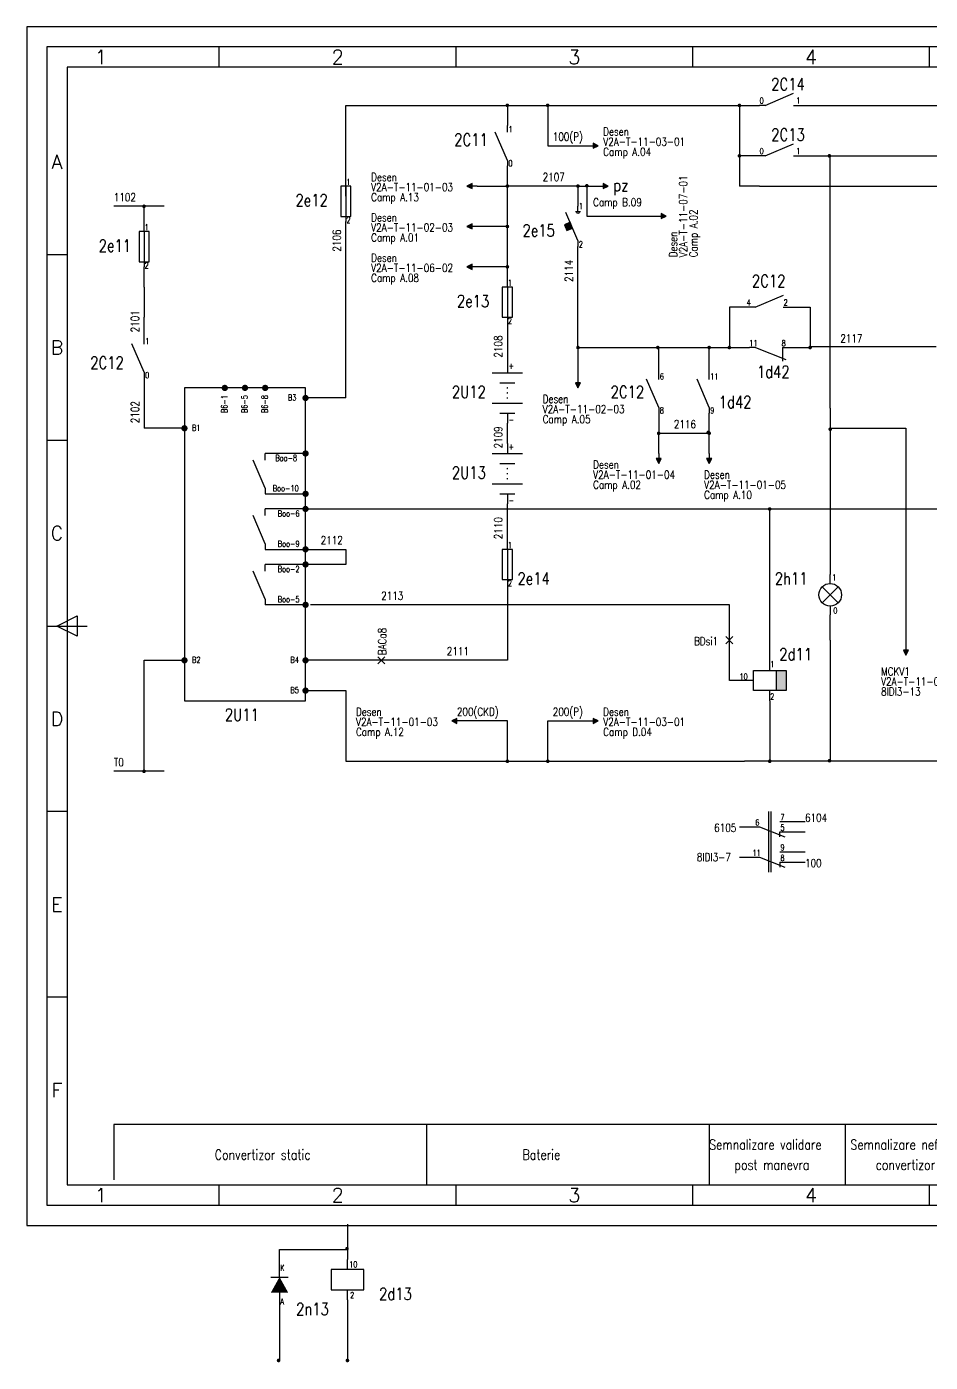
# Model space of a CAD drawing. Extents: x 23 to 1306, y -395 to 239.
# Drawn here: x 234.2 to 458.1, y -91.8 to 239.1 of the extents above; entities that cross this region are included whole.
import ezdxf
from ezdxf.enums import TextEntityAlignment as Align

# ---------------------------------------------------------------- set-up
doc = ezdxf.new("R2010")
doc.units = 0
doc.header["$LTSCALE"] = 7
doc.header["$MEASUREMENT"] = 0
doc.layers.get('0').update_dxf_attribs({"linetype": 'CONTINUOUS'})
for name, color, linetype in [('EXTERIOR', 4, 'CONTINUOUS'), ('MODIF', 2, 'CONTINUOUS'), ('TAG', 2, 'CONTINUOUS')]:
    doc.layers.add(name, color=color, linetype=linetype)
doc.styles.add('ISO', font='SIMPLEX.SHX')
doc.styles.add('ROMANS', font='romans', dxfattribs={"width": 0.8})

# ---------------------------------------------------------------- blocks, each defined once
blk = doc.blocks.new('2SIG-FZ')
at = {"linetype": 'Continuous'}
for p, q in [((0, -1.25), (0, 0)), ((0, -1.25), (0, -8.75)), ((0, -8.75), (0, -10))]:
    blk.add_line(p, q, dxfattribs=at)
at = {"linetype": 'Continuous', "flags": 128}
blk.add_lwpolyline([(1.25, -8.75), (1.25, -1.25), (-1.25, -1.25), (-1.25, -8.75)], close=True, dxfattribs=at)
at = {"layer": 'TAG', "linetype": 'Continuous', "style": 'ROMANS', "width": 0.8}
for tag, p, height in [('1', (0.11, -0.95), 1.5), ('F', (-4.64, -7.12), 3), ('100', (1.65, -5.97), 2), ('A', (6.88, -5.97), 2), ('2', (0.11, -10.4), 1.5)]:
    blk.add_attdef(tag, p, '', height=height, dxfattribs=at)
blk = doc.blocks.new('2CND')
at = {"linetype": 'Continuous'}
for p, q in [((0, -1.64), (0, 0)), ((0, -8.62), (-3, -1.62)), ((0, -8.62), (0, -10))]:
    blk.add_line(p, q, dxfattribs=at)
at = {"layer": 'TAG', "linetype": 'Continuous', "style": 'ROMANS', "width": 0.8}
blk.add_attdef('K1', text='', height=3, dxfattribs=at).set_placement((-5.58, -4.47), align=Align.MIDDLE_RIGHT)
for tag, p in [('1', (0.26, -1.67)), ('2', (0.26, -10.09))]:
    blk.add_attdef(tag, p, '', height=1.5, dxfattribs=at)
blk = doc.blocks.new('2RT-R2')
at = {"linetype": 'Continuous'}
for p, q in [((0, -2.5), (0, 0)), ((1.58, -2.5), (1.58, -7.5)), ((-4.05, -5), (-7.5, -5)), ((0, -10), (0, -7.5))]:
    blk.add_line(p, q, dxfattribs=at)
at = {"linetype": 'Continuous', "flags": 128}
blk.add_lwpolyline([(4.05, -2.5), (4.05, -7.5), (-4.05, -7.5), (-4.05, -2.5)], close=True, dxfattribs=at)
at = {"linetype": 'Continuous'}
blk.add_lwpolyline([(-1.58, -2.5), (-1.58, -2.5), (-1.58, -2.5)], dxfattribs=at)
blk.add_solid([(4.05, -2.5), (1.58, -2.5), (4.05, -7.5), (1.58, -7.5)], dxfattribs=at)
at = {"layer": 'TAG', "linetype": 'Continuous', "style": 'ROMANS', "width": 0.8}
for tag, p in [('10', (-7.52, -4.76)), ('1', (0.1, -1.7)), ('2', (0.1, -9.73))]:
    blk.add_attdef(tag, p, '', height=1.5, dxfattribs=at)
blk.add_attdef('KT', text='', height=3, dxfattribs=at).set_placement((9.5, -8.43), align=Align.MIDDLE_RIGHT)
blk = doc.blocks.new('2BEC')
at = {"linetype": 'Continuous'}
for p, q in [((0, -2.2), (0, 0)), ((1.98, -6.98), (-1.98, -3.02)), ((1.98, -3.02), (-1.98, -6.98)), ((0, -7.8), (0, -10))]:
    blk.add_line(p, q, dxfattribs=at)
blk.add_circle((0, -5), 2.8, dxfattribs=at)
at = {"layer": 'TAG', "linetype": 'Continuous', "style": 'ROMANS', "width": 0.8}
for tag, p, height in [('1', (0.46, -1.45), 1.5), ('H1', (-8.62, -6.71), 3), ('2', (0.51, -10.25), 1.5)]:
    blk.add_attdef(tag, p, '', height=height, dxfattribs=at)
blk = doc.blocks.new('2BATERIE')
at = {"linetype": 'Continuous'}
for p, q in [((0, 0), (0, -2.5)), ((-3.75, -2.5), (3.75, -2.5)), ((-1.88, -5), (1.88, -5)), ((-3.75, -10), (3.75, -10)), ((-1.88, -12.5), (1.88, -12.5)), ((0, -12.5), (0, -15))]:
    blk.add_line(p, q, dxfattribs=at)
at = {"linetype": 'Continuous', "const_width": 0.2, "flags": 128}
for points in [[(-0.1, -6.25, 1), (0.1, -6.25, 1)], [(-0.1, -7.5, 1), (0.1, -7.5, 1)], [(-0.1, -8.75, 1), (0.1, -8.75, 1)]]:
    blk.add_lwpolyline(points, format="xyb", close=True, dxfattribs=at)
at = {"layer": 'TAG', "linetype": 'Continuous', "style": 'ROMANS', "width": 0.8}
for tag, p, height in [('+', (0.3, -1.54), 1.5), ('U', (6.25, -8.75), 3), ('-', (0.3, -14.88), 1.5)]:
    blk.add_attdef(tag, p, '', height=height, dxfattribs=at)
blk = doc.blocks.new('2MONO1')
at = {"linetype": 'Continuous'}
for p, q in [((0, -1.25), (0, 0)), ((0, -8.5), (-3, -1.5)), ((-0.63, -1.25), (0.63, -1.25)), ((0, -8.5), (0, -10))]:
    blk.add_line(p, q, dxfattribs=at)
at = {"linetype": 'Continuous', "flags": 128}
blk.add_lwpolyline([(-1.32, -5.39), (-1.95, -3.97), (-3.37, -4.6), (-2.73, -6.02)], close=True, dxfattribs=at)
at = {"linetype": 'Continuous'}
blk.add_circle((0, -1.52), 0.273, dxfattribs=at)
blk.add_solid([(-2.73, -6.02), (-3.37, -4.6), (-1.32, -5.39), (-1.95, -3.97)], dxfattribs=at)
at = {"layer": 'TAG', "linetype": 'Continuous', "style": 'ROMANS', "width": 0.8}
for tag, p, height in [('1', (0.2, -0.7), 1.5), ('Q1', (-9.59, -6.79), 3), ('2', (0.2, -10.18), 1.5)]:
    blk.add_attdef(tag, p, '', height=height, dxfattribs=at)
blk = doc.blocks.new('SAGEATA')
at = {"flags": 128}
for points in [[(0, 2.5), (-0.625, 1.25), (0.625, 1.25), (0, 2.5)], [(0, 0), (0, 2.5)]]:
    blk.add_lwpolyline(points, dxfattribs=at)
blk.add_solid([(-0.625, 1.25), (0, 2.5), (0.625, 1.25)])
at = {"layer": 'TAG', "style": 'ROMANS', "width": 0.8}
for tag, p, rotation in [('1S', (0, 10), 180), ('1V', (0, 11.25), 270), ('1E', (2.5, 2.5), 90)]:
    blk.add_attdef(tag, p, '', height=3, rotation=rotation, dxfattribs=at)
blk.add_attdef('1N', (-5, 3.75), '', height=3, dxfattribs=at)
blk = doc.blocks.new('2CNDH')
at = {"linetype": 'Continuous'}
for p, q in [((1.38, 0), (0, 0)), ((1.38, 0), (8.38, 3)), ((8.36, 0), (10, 0))]:
    blk.add_line(p, q, dxfattribs=at)
at = {"layer": 'TAG', "linetype": 'Continuous', "style": 'ROMANS', "width": 0.8}
blk.add_attdef('K1', text='', height=3, dxfattribs=at).set_placement((5.25, 5.01), align=Align.MIDDLE_RIGHT)
for tag, p in [('1', (0.01, 0.43)), ('2', (9.07, 0.43))]:
    blk.add_attdef(tag, p, '', height=1.5, dxfattribs=at)
blk = doc.blocks.new('2MET13-3')
for p, q in [((-0.3, -2.5), (-0.3, -17.5)), ((0.3, -2.5), (0.3, -17.5)), ((-7.5, -6.25), (-2.5, -6.25)), ((-2.5, -6.25), (3.75, -8.75)), ((8.75, -5), (2.5, -5)), ((2.5, -7.5), (8.75, -7.5)), ((2.5, -8.75), (2.5, -7.5)), ((8.75, -12.5), (2.5, -12.5)), ((-7.5, -13.75), (-2.5, -13.75)), ((-2.5, -13.75), (3.75, -16.25)), ((2.5, -15), (8.75, -15)), ((2.5, -15), (2.5, -16.25))]:
    blk.add_line(p, q)
at = {"style": 'ROMANS', "width": 0.8}
for s, p in [('7', (2.65, -4.63)), ('6', (-3.58, -5.92)), ('5', (2.65, -7.21)), ('11', (-4.29, -13.47)), ('9', (2.65, -12.11)), ('8', (2.65, -14.69))]:
    blk.add_text(s, height=1.5, dxfattribs=at).set_placement(p)
blk = doc.blocks.new('BILUTA')
at = {"linetype": 'Continuous', "flags": 128}
blk.add_lwpolyline([(-0.225, 0, 0.45, 0.45, 1), (0.225, 0, 0.45, 0.45, 1)], format="xyseb", close=True, dxfattribs=at)
blk = doc.blocks.new('CNI')
at = {"linetype": 'Continuous'}
for p, q in [((0, -1.84), (0, 0)), ((0, -8.5), (3, -1)), ((0, -8.5), (0, -10))]:
    blk.add_line(p, q, dxfattribs=at)
at = {"linetype": 'Continuous', "flags": 128}
blk.add_lwpolyline([(0, -1.84), (3.41, -1.84)], dxfattribs=at)
at = {"layer": 'TAG', "linetype": 'Continuous', "style": 'ROMANS', "width": 0.8}
for tag, p in [('1N', (0.14, -1.41)), ('2N', (0.14, -9.9))]:
    blk.add_attdef(tag, p, '', height=1.5, dxfattribs=at)
blk.add_attdef('KN', text='', height=3, dxfattribs=at).set_placement((-2.33, -1.73), align=Align.MIDDLE_RIGHT)
for tag, p in [('1E', (-0.35, -2.05)), ('2E', (-0.35, -10.07))]:
    blk.add_attdef(tag, p, '', height=1.5, rotation=90, dxfattribs=at)
blk.add_attdef('KE', text='', height=3, rotation=90, dxfattribs=at).set_placement((-3.98, -4.61), align=Align.MIDDLE_RIGHT)
blk = doc.blocks.new('CND')
at = {"linetype": 'Continuous'}
for p, q in [((0, -1.64), (0, 0)), ((0, -8.62), (-3, -1.62)), ((0, -8.62), (0, -10))]:
    blk.add_line(p, q, dxfattribs=at)
at = {"layer": 'TAG', "linetype": 'Continuous', "style": 'ROMANS', "width": 0.8}
for tag, p in [('1E', (-0.41, -1.57)), ('2E', (-0.41, -10.73))]:
    blk.add_attdef(tag, p, '', height=1.5, rotation=90, dxfattribs=at)
blk.add_attdef('K1E', text='', height=3, rotation=90, dxfattribs=at).set_placement((-11.31, -1.64), align=Align.MIDDLE_RIGHT)
blk.add_attdef('K1N', text='', height=3, dxfattribs=at).set_placement((-3.18, -4.55), align=Align.MIDDLE_RIGHT)
for tag, p in [('1N', (0.26, -1.67)), ('2N', (0.26, -10.09))]:
    blk.add_attdef(tag, p, '', height=1.5, dxfattribs=at)
blk = doc.blocks.new('BORNA')
at = {"const_width": 0.775, "flags": 128}
blk.add_lwpolyline([(0.39, 0, -1), (-0.39, 0, -1)], format="xyb", close=True, dxfattribs=at)
at = {"layer": 'TAG', "style": 'ROMANS', "width": 0.8}
blk.add_attdef('BV', (-1.47, -1), '', height=1.5, rotation=90, dxfattribs=at)
blk.add_attdef('BH', (-1.25, 1.25), '', height=1.5, dxfattribs=at)
blk = doc.blocks.new('SURSA')
for p, q in [((30, 51.25), (20, 51.25)), ((20, 51.25), (20, 51.25)), ((20, 41.25), (30, 41.25)), ((30, 37.5), (20, 37.5)), ((20, 37.5), (20, 37.5)), ((20, 27.5), (30, 27.5)), ((30, 23.75), (20, 23.75)), ((30, 13.75), (20, 13.75)), ((20, 13.75), (20, 13.75))]:
    blk.add_line(p, q)
at = {"flags": 128}
blk.add_lwpolyline([(0, 67.5), (0, -10), (30, -10), (30, 67.5)], close=True, dxfattribs=at)
ref = blk.add_blockref('BORNA', (10, 67.5))
ref.add_attrib('BV', 'B6-1', (10.625, 61.25), dxfattribs={"layer": 'TAG', "height": 1.5, "rotation": 90, "style": 'ROMANS', "width": 0.8})
ref = blk.add_blockref('BORNA', (15, 67.5))
ref.add_attrib('BV', 'B6-5', (15.625, 61.25), dxfattribs={"layer": 'TAG', "height": 1.5, "rotation": 90, "style": 'ROMANS', "width": 0.8})
ref = blk.add_blockref('BORNA', (20, 67.5))
ref.add_attrib('BV', 'B6-8', (20.625, 61.25), dxfattribs={"layer": 'TAG', "height": 1.5, "rotation": 90, "style": 'ROMANS', "width": 0.8})
ref = blk.add_blockref('BORNA', (30, 65))
ref.add_attrib('BH', 'B3', (25.625, 64.375), dxfattribs={"layer": 'TAG', "height": 1.5, "style": 'ROMANS', "width": 0.8})
ref = blk.add_blockref('BORNA', (0, 57.5))
ref.add_attrib('BH', 'B1', (1.875, 56.875), dxfattribs={"layer": 'TAG', "height": 1.5, "style": 'ROMANS', "width": 0.8})
for p in [(20, 51.25), (20, 37.5), (20, 23.75)]:
    blk.add_blockref('CND', p)
ref = blk.add_blockref('BORNA', (30, 51.25))
ref.add_attrib('BH', 'Boo-8', (22.5, 49.375), dxfattribs={"layer": 'TAG', "height": 1.5, "style": 'ROMANS', "width": 0.8})
ref = blk.add_blockref('BORNA', (30, 41.25))
ref.add_attrib('BH', 'Boo-10', (21.875, 41.875), dxfattribs={"layer": 'TAG', "height": 1.5, "style": 'ROMANS', "width": 0.8})
ref = blk.add_blockref('BORNA', (30, 37.5))
ref.add_attrib('BH', 'Boo-6', (23.125, 35.625), dxfattribs={"layer": 'TAG', "height": 1.5, "style": 'ROMANS', "width": 0.8})
ref = blk.add_blockref('BORNA', (30, 27.5))
ref.add_attrib('BH', 'Boo-9', (23.125, 28.125), dxfattribs={"layer": 'TAG', "height": 1.5, "style": 'ROMANS', "width": 0.8})
ref = blk.add_blockref('BORNA', (30, 23.75))
ref.add_attrib('BH', 'Boo-2', (23.125, 21.875), dxfattribs={"layer": 'TAG', "height": 1.5, "style": 'ROMANS', "width": 0.8})
ref = blk.add_blockref('BORNA', (30, 13.75))
ref.add_attrib('BH', 'Boo-5', (23.125, 14.375), dxfattribs={"layer": 'TAG', "height": 1.5, "style": 'ROMANS', "width": 0.8})
ref = blk.add_blockref('BORNA', (0, 0))
ref.add_attrib('BH', 'B2', (1.875, -0.625), dxfattribs={"layer": 'TAG', "height": 1.5, "style": 'ROMANS', "width": 0.8})
ref = blk.add_blockref('BORNA', (30, 0))
ref.add_attrib('BH', 'B4', (26.25, -0.625), dxfattribs={"layer": 'TAG', "height": 1.5, "style": 'ROMANS', "width": 0.8})
ref = blk.add_blockref('BORNA', (30, -7.5))
ref.add_attrib('BH', 'B5', (26.25, -8.125), dxfattribs={"layer": 'TAG', "height": 1.5, "style": 'ROMANS', "width": 0.8})
at = {"layer": 'TAG', "style": 'ROMANS', "width": 0.8}
blk.add_attdef('U', (10, -15), '', height=3, dxfattribs=at)
blk = doc.blocks.new('X')
for p, q in [((-0.88, -0.88), (0.88, 0.88)), ((-0.88, 0.88), (0.88, -0.88))]:
    blk.add_line(p, q)
at = {"layer": 'TAG', "style": 'ROMANS', "width": 0.8}
blk.add_attdef('X', (-2.5, 2.5), '', height=2, dxfattribs=at)
blk = doc.blocks.new('DIODA')
at = {"linetype": 'Continuous'}
for p, q in [((0, -3.22), (0, 0)), ((0, -6.9), (0, -10))]:
    blk.add_line(p, q, dxfattribs=at)
at = {"linetype": 'Continuous', "const_width": 0.24, "flags": 128}
blk.add_lwpolyline([(0, -3.32), (-1.96, -6.85), (1.96, -6.85)], close=True, dxfattribs=at)
at = {"linetype": 'Continuous', "flags": 128}
blk.add_lwpolyline([(-2.16, -3.1), (2.17, -3.1)], dxfattribs=at)
at = {"linetype": 'Continuous'}
blk.add_solid([(-0.01, -3.32), (1.92, -6.84), (-1.91, -6.86)], dxfattribs=at)
at = {"layer": 'TAG', "linetype": 'Continuous', "style": 'ROMANS', "width": 0.8}
for tag, rotation, p in [('DE', 90, (-12.18, -1.74)), ('DV', 270, (-4.34, -6.03)), ('TE', 90, (6.57, -2.99)), ('DS', 180, (-10.42, -5.99)), ('TS', 180, (8.33, -7.24)), ('TV', 270, (14.41, -7.28))]:
    blk.add_attdef(tag, text='', height=3, rotation=rotation, dxfattribs=at).set_placement(p, align=Align.MIDDLE_RIGHT)
for tag, p in [('DN', (-6.08, -2.02)), ('TN', (12.67, -3.27))]:
    blk.add_attdef(tag, text='', height=3, dxfattribs=at).set_placement(p, align=Align.MIDDLE_RIGHT)
for tag, p, rotation in [('1E', (-2.65, -2.22), 90), ('1S', (-0.23, -0.04), 180), ('1V', (2.72, 0.3), 270), ('2E', (-2.65, -10.15), 90), ('2S', (-0.37, -8.45), 180), ('2V', (2.63, -8.07), 270)]:
    blk.add_attdef(tag, p, '', height=1.5, rotation=rotation, dxfattribs=at)
for tag, p in [('1N', (0.16, -1.54)), ('2N', (0.15, -9.9))]:
    blk.add_attdef(tag, p, '', height=1.5, dxfattribs=at)
blk = doc.blocks.new('BOB-REL')
at = {"linetype": 'Continuous'}
for p, q in [((0, -2.5), (0, 0)), ((0, -10), (0, -7.5))]:
    blk.add_line(p, q, dxfattribs=at)
at = {"linetype": 'Continuous', "flags": 128}
blk.add_lwpolyline([(4.05, -7.5), (4.05, -2.5), (-4.05, -2.5), (-4.05, -7.5)], close=True, dxfattribs=at)
at = {"layer": 'TAG', "linetype": 'Continuous', "style": 'ROMANS', "width": 0.8}
blk.add_attdef('K', text='', height=3, dxfattribs=at).set_placement((-4.37, 1.57), align=Align.MIDDLE_RIGHT)
for tag, p in [('1', (0.18, -1.15)), ('2', (0.21, -10.33))]:
    blk.add_attdef(tag, p, '', height=1.5, dxfattribs=at)

msp = doc.modelspace()

# ---------------------------------------------------------------- linework, layer by layer
at = {"color": 240}
for p, q in [((1054.29, 239.15), (234.21, 239.15)), ((234.21, 239.15), (234.21, -57.85)), ((1049.29, 234.15), (239.21, 234.15)), ((239.21, 234.15), (239.21, -52.85)), ((239.21, -52.85), (1049.29, -52.85)), ((234.21, -57.85), (1054.29, -57.85))]:
    msp.add_line(p, q, dxfattribs=at)
at = {"color": 70}
for p, q in [((281.93, 229.15), (281.93, 234.15)), ((340.57, 229.15), (340.57, 234.15)), ((399.21, 229.15), (399.21, 234.15)), ((457.85, 229.15), (457.85, 234.15)), ((244.21, 229.15), (244.21, -47.85)), ((1044.29, 229.15), (244.21, 229.15)), ((244.21, 182.65), (239.21, 182.65)), ((244.21, 136.65), (239.21, 136.65)), ((241.71, 90.65), (246.71, 93.15)), ((246.71, 93.15), (246.71, 88.15)), ((239.21, 90.65), (249.21, 90.65)), ((246.71, 88.15), (241.71, 90.65)), ((244.21, 44.65), (239.21, 44.65)), ((244.21, -1.35), (239.21, -1.35)), ((244.21, -47.85), (1044.29, -47.85)), ((281.93, -52.85), (281.93, -47.85)), ((340.57, -52.85), (340.57, -47.85)), ((399.21, -52.85), (399.21, -47.85)), ((457.85, -52.85), (457.85, -47.85))]:
    msp.add_line(p, q, dxfattribs=at)
for q in [(353.29, 214.65), (364.54, 219.65)]:
    msp.add_line((353.29, 219.65), q)
at = {"layer": 'MODIF'}
for p, q in [((313.29, 197.15), (313.29, 219.65)), ((313.29, 219.65), (353.29, 219.65)), ((363.29, 219.65), (363.29, 209.65)), ((364.54, 219.65), (415.79, 219.65)), ((410.79, 219.65), (410.79, 207.15)), ((425.79, 219.65), (533.29, 219.65)), ((363.29, 209.65), (373.29, 209.65)), ((416.05, 207.15), (410.79, 207.15)), ((410.79, 207.15), (410.79, 199.65)), ((425.79, 207.15), (545.79, 207.15)), ((433.29, 199.65), (433.29, 207.15)), ((353.29, 199.65), (353.29, 204.65)), ((345.79, 199.65), (353.29, 199.65)), ((353.29, 175.9), (353.29, 199.65)), ((370.79, 199.65), (353.29, 199.65)), ((370.79, 199.65), (370.79, 194.65)), ((370.79, 199.65), (375.79, 199.65)), ((372.99, 199.51), (372.99, 192.22)), ((415.79, 199.65), (410.79, 199.65)), ((415.79, 199.65), (425.79, 199.65)), ((425.79, 199.65), (545.79, 199.65)), ((433.29, 144.65), (433.29, 199.65)), ((268.29, 194.65), (255.79, 194.65)), ((263.29, 189.65), (263.29, 194.65)), ((372.99, 192.22), (379.34, 192.22)), ((377.66, 192.22), (381.41, 192.22)), ((381.41, 192.22), (388.91, 192.22)), ((388.91, 192.22), (390.16, 192.22)), ((313.29, 147.15), (313.29, 190.9)), ((353.29, 189.65), (345.79, 189.65)), ((370.79, 164.65), (370.79, 184.65)), ((263.29, 174.65), (263.29, 179.65)), ((353.29, 179.65), (345.79, 179.65)), ((263.29, 174.65), (263.29, 167.15)), ((413.29, 169.65), (408.29, 169.65)), ((408.29, 169.65), (408.29, 159.65)), ((423.29, 169.65), (428.29, 169.65)), ((428.29, 169.65), (428.29, 159.65)), ((263.29, 162.15), (263.29, 167.15)), ((353.29, 165.9), (353.29, 155.9)), ((370.79, 159.65), (370.79, 164.65)), ((370.79, 159.65), (373.29, 159.65)), ((370.79, 159.65), (370.79, 152.15)), ((373.29, 159.65), (383.29, 159.65)), ((383.29, 159.65), (413.29, 159.65)), ((390.79, 153.4), (390.79, 159.65)), ((403.29, 153.4), (403.29, 159.65)), ((423.29, 159.65), (428.29, 159.65)), ((428.29, 159.87), (447.04, 159.87)), ((447.04, 159.87), (459.54, 159.87)), ((263.29, 152.15), (263.29, 139.65)), ((313.29, 147.15), (303.29, 147.15)), ((390.79, 143.4), (390.79, 138.4)), ((403.29, 138.4), (403.29, 143.4)), ((433.29, 144.65), (433.29, 139.65)), ((433.29, 144.65), (433.29, 144.65)), ((273.29, 139.65), (263.29, 139.65)), ((353.29, 135.9), (353.29, 140.9)), ((433.29, 139.65), (433.29, 129.65)), ((433.29, 139.65), (452.04, 139.65)), ((452.04, 139.65), (452.04, 85.9)), ((390.79, 138.4), (403.29, 138.4)), ((390.79, 133.4), (390.79, 138.4)), ((403.29, 133.4), (403.29, 138.4)), ((433.29, 129.65), (433.29, 117.15)), ((303.68, 119.65), (555.79, 119.65)), ((353.29, 110.9), (353.29, 120.9)), ((418.29, 82.15), (418.29, 119.65)), ((433.29, 117.15), (433.29, 109.65)), ((303.29, 109.65), (313.29, 109.65)), ((313.29, 109.65), (313.29, 105.9)), ((433.29, 109.65), (433.29, 103.4)), ((313.29, 105.9), (303.29, 105.9)), ((353.29, 100.9), (353.29, 94.65)), ((408.29, 95.9), (304.54, 95.9)), ((353.29, 94.65), (353.29, 82.15)), ((408.29, 77.15), (408.29, 95.9)), ((433.29, 87.15), (433.29, 93.4)), ((433.29, 87.15), (433.29, 57.15)), ((263.29, 82.15), (273.29, 82.15)), ((263.29, 72.15), (263.29, 82.15)), ((353.29, 82.15), (303.29, 82.15)), ((410.79, 77.15), (408.29, 77.15)), ((303.29, 74.65), (313.29, 74.65)), ((313.29, 74.65), (313.29, 57.15)), ((263.29, 64.65), (263.29, 72.15)), ((418.29, 72.15), (418.29, 57.15)), ((353.29, 67.15), (342.04, 67.15)), ((353.29, 57.15), (353.29, 67.15)), ((363.29, 57.15), (363.29, 67.15)), ((363.29, 67.15), (373.29, 67.15)), ((263.29, 54.65), (263.29, 64.65)), ((313.29, 57.15), (408.29, 57.15)), ((408.29, 57.15), (412.04, 57.15)), ((823.29, 57.15), (412.04, 57.15)), ((268.29, 54.65), (255.79, 54.65)), ((333.29, -32.85), (333.29, -47.85)), ((403.29, -32.85), (403.29, -47.85)), ((437.04, -47.85), (437.04, -32.85)), ((313.66, -57.58), (313.66, -66.33)), ((296.85, -63.83), (313.66, -63.83)), ((296.85, -69.2), (296.85, -63.83)), ((296.85, -77.59), (296.85, -91.33)), ((313.66, -76.33), (313.66, -91.33))]:
    msp.add_line(p, q, dxfattribs=at)
at = {"layer": 'MODIF', "flags": 128}
for points in [[(255.79, -32.85), (255.79, -46.6)], [(813.29, -47.85), (813.29, -32.85), (255.79, -32.85)]]:
    msp.add_lwpolyline(points, dxfattribs=at)

# ---------------------------------------------------------------- block references
for p in [(353.29, 219.65), (363.29, 219.65), (410.79, 219.65), (296.62, -91.33)]:
    msp.add_blockref('BILUTA', p)
at = {"layer": 'EXTERIOR'}
ref = msp.add_blockref('2CNDH', (415.79, 219.65), dxfattribs=at)
ref.add_attrib('K1', '2C14', dxfattribs={"layer": 'TAG', "linetype": 'Continuous', "height": 3, "style": 'ROMANS', "width": 0.8}).set_placement((426.99, 224.9), align=Align.MIDDLE_RIGHT)
ref.add_attrib('2', '1', (424.86, 220.08), dxfattribs={"layer": 'TAG', "linetype": 'Continuous', "height": 1.5, "style": 'ROMANS', "width": 0.8})
ref.add_attrib('1', '0', (415.8, 220.08), dxfattribs={"layer": 'TAG', "linetype": 'Continuous', "height": 1.5, "style": 'ROMANS', "width": 0.8})
at = {"layer": 'MODIF'}
ref = msp.add_blockref('2CND', (353.29, 214.65), dxfattribs=at)
ref.add_attrib('K1', '2C11', dxfattribs={"layer": 'TAG', "linetype": 'Continuous', "height": 3, "style": 'ROMANS', "width": 0.8}).set_placement((348.46, 211.15), align=Align.MIDDLE_RIGHT)
ref.add_attrib('2', '0', (353.55, 204.56), dxfattribs={"layer": 'TAG', "linetype": 'Continuous', "height": 1.5, "style": 'ROMANS', "width": 0.8})
ref.add_attrib('1', '1', (353.55, 212.98), dxfattribs={"layer": 'TAG', "linetype": 'Continuous', "height": 1.5, "style": 'ROMANS', "width": 0.8})
ref = msp.add_blockref('2CNDH', (415.79, 207.15), dxfattribs=at)
ref.add_attrib('K1', '2C13', dxfattribs={"layer": 'TAG', "linetype": 'Continuous', "height": 3, "style": 'ROMANS', "width": 0.8}).set_placement((426.99, 212.4), align=Align.MIDDLE_RIGHT)
ref.add_attrib('2', '1', (424.86, 207.58), dxfattribs={"layer": 'TAG', "linetype": 'Continuous', "height": 1.5, "style": 'ROMANS', "width": 0.8})
ref.add_attrib('1', '0', (415.8, 207.58), dxfattribs={"layer": 'TAG', "linetype": 'Continuous', "height": 1.5, "style": 'ROMANS', "width": 0.8})
for name, p, rotation in [('SAGEATA', (373.29, 209.65), 270), ('SAGEATA', (345.79, 199.65), 90), ('SAGEATA', (390.16, 192.22), 270), ('SAGEATA', (345.79, 189.65), 90), ('SAGEATA', (345.79, 179.65), 90), ('SAGEATA', (370.79, 152.15), 180), ('BILUTA', (403.07, 138.62), 270), ('SAGEATA', (390.79, 133.4), 180), ('SAGEATA', (403.29, 133.4), 180), ('SAGEATA', (452.04, 85.9), 180), ('SAGEATA', (342.04, 67.15), 90), ('SAGEATA', (373.29, 67.15), 270)]:
    msp.add_blockref(name, p, dxfattribs=dict(at, rotation=rotation))
for name, p in [('BILUTA', (410.79, 207.15)), ('BILUTA', (433.07, 207.15)), ('BILUTA', (353.29, 199.65)), ('BILUTA', (370.79, 199.65)), ('BILUTA', (372.99, 199.73)), ('BILUTA', (263.29, 194.65)), ('BILUTA', (353.29, 189.65)), ('BILUTA', (353.29, 179.65)), ('BILUTA', (370.79, 159.65)), ('BILUTA', (390.57, 159.65)), ('BILUTA', (403.29, 159.65)), ('BILUTA', (408.29, 159.65)), ('BILUTA', (428.29, 159.65)), ('BILUTA', (433.29, 139.42)), ('BILUTA', (390.79, 138.4)), ('BILUTA', (403.29, 138.4)), ('BILUTA', (418.29, 119.65)), ('BILUTA', (353.29, 57.15)), ('BILUTA', (363.29, 57.15)), ('BILUTA', (418.29, 57.15)), ('BILUTA', (433.11, 57.28)), ('BILUTA', (263.29, 54.65)), ('2MET13-3', (418.29, 47.15)), ('BILUTA', (313.56, -63.63)), ('BILUTA', (296.62, -91.33)), ('BILUTA', (313.66, -91.33))]:
    msp.add_blockref(name, p, dxfattribs=at)
ref = msp.add_blockref('2SIG-FZ', (313.29, 200.9), dxfattribs=at)
ref.add_attrib('1', '1', (313.4, 199.95), dxfattribs={"layer": 'TAG', "linetype": 'Continuous', "height": 1.5, "style": 'ROMANS', "width": 0.8})
ref.add_attrib('F', '2e12', (300.79, 194.65), dxfattribs={"layer": 'TAG', "linetype": 'Continuous', "height": 3, "style": 'ROMANS', "width": 0.8})
ref.add_attrib('2', '2', (313.41, 190.5), dxfattribs={"layer": 'TAG', "linetype": 'Continuous', "height": 1.5, "style": 'ROMANS', "width": 0.8})
ref = msp.add_blockref('SAGEATA', (375.79, 199.65), dxfattribs=dict(at, rotation=270))
ref.add_attrib('1E', 'pz', (379.54, 198.4), dxfattribs={"layer": 'TAG', "height": 3, "style": 'ROMANS', "width": 0.8})
ref = msp.add_blockref('2MONO1', (370.79, 194.65), dxfattribs=at)
ref.add_attrib('Q1', '2e15', (357.04, 187.15), dxfattribs={"layer": 'TAG', "height": 3, "style": 'ROMANS', "width": 0.8})
ref.add_attrib('2', '2', (370.99, 184.47), dxfattribs={"layer": 'TAG', "height": 1.5, "style": 'ROMANS', "width": 0.8})
ref.add_attrib('1', '1', (370.99, 193.95), dxfattribs={"layer": 'TAG', "height": 1.5, "style": 'ROMANS', "width": 0.8})
ref = msp.add_blockref('2SIG-FZ', (263.29, 189.65), dxfattribs=at)
ref.add_attrib('1', '1', (263.4, 188.7), dxfattribs={"layer": 'TAG', "height": 1.5, "style": 'ROMANS', "width": 0.8})
ref.add_attrib('F', '2e11', (252.04, 183.4), dxfattribs={"layer": 'TAG', "height": 3, "style": 'ROMANS', "width": 0.8})
ref.add_attrib('2', '2', (263.41, 179.25), dxfattribs={"layer": 'TAG', "height": 1.5, "style": 'ROMANS', "width": 0.8})
ref = msp.add_blockref('2SIG-FZ', (353.29, 175.9), dxfattribs=at)
ref.add_attrib('1', '1', (353.4, 174.95), dxfattribs={"layer": 'TAG', "linetype": 'Continuous', "height": 1.5, "style": 'ROMANS', "width": 0.8})
ref.add_attrib('F', '2e13', (340.79, 169.65), dxfattribs={"layer": 'TAG', "linetype": 'Continuous', "height": 3, "style": 'ROMANS', "width": 0.8})
ref.add_attrib('2', '2', (353.41, 165.5), dxfattribs={"layer": 'TAG', "linetype": 'Continuous', "height": 1.5, "style": 'ROMANS', "width": 0.8})
ref = msp.add_blockref('CND', (423.29, 169.65), dxfattribs=dict(at, rotation=270))
ref.add_attrib('K1E', '2C12', dxfattribs={"layer": 'TAG', "linetype": 'Continuous', "height": 3, "style": 'ROMANS', "width": 0.8}).set_placement((422.21, 176.15), align=Align.MIDDLE_RIGHT)
ref.add_attrib('1E', '2', (421.72, 170.05), dxfattribs={"layer": 'TAG', "linetype": 'Continuous', "height": 1.5, "style": 'ROMANS', "width": 0.8})
ref.add_attrib('2E', '4', (412.57, 170.05), dxfattribs={"layer": 'TAG', "linetype": 'Continuous', "height": 1.5, "style": 'ROMANS', "width": 0.8})
ref = msp.add_blockref('2CND', (263.29, 162.15), dxfattribs=at)
ref.add_attrib('K1', '2C12', dxfattribs={"layer": 'TAG', "linetype": 'Continuous', "height": 3, "style": 'ROMANS', "width": 0.8}).set_placement((258.29, 155.9), align=Align.MIDDLE_RIGHT)
ref.add_attrib('2', '0', (263.55, 152.06), dxfattribs={"layer": 'TAG', "linetype": 'Continuous', "height": 1.5, "style": 'ROMANS', "width": 0.8})
ref.add_attrib('1', '1', (263.55, 160.48), dxfattribs={"layer": 'TAG', "linetype": 'Continuous', "height": 1.5, "style": 'ROMANS', "width": 0.8})
ref = msp.add_blockref('CNI', (423.29, 159.65), dxfattribs=dict(at, rotation=270))
ref.add_attrib('KE', '1d42', dxfattribs={"layer": 'TAG', "linetype": 'Continuous', "height": 3, "style": 'ROMANS', "width": 0.8}).set_placement((423.23, 153.65), align=Align.MIDDLE_RIGHT)
ref.add_attrib('1E', '8', (421.25, 159.99), dxfattribs={"layer": 'TAG', "linetype": 'Continuous', "height": 1.5, "style": 'ROMANS', "width": 0.8})
ref.add_attrib('2E', '11', (413.22, 159.99), dxfattribs={"layer": 'TAG', "linetype": 'Continuous', "height": 1.5, "style": 'ROMANS', "width": 0.8})
ref = msp.add_blockref('2BATERIE', (353.29, 155.9), dxfattribs=at)
ref.add_attrib('U', '2U12', (339.54, 147.15), dxfattribs={"layer": 'TAG', "linetype": 'Continuous', "height": 3, "style": 'ROMANS', "width": 0.8})
ref.add_attrib('+', '+', (353.59, 154.36), dxfattribs={"layer": 'TAG', "linetype": 'Continuous', "height": 1.5, "style": 'ROMANS', "width": 0.8})
ref.add_attrib('-', '-', (353.59, 141.01), dxfattribs={"layer": 'TAG', "linetype": 'Continuous', "height": 1.5, "style": 'ROMANS', "width": 0.8})
ref = msp.add_blockref('CND', (390.79, 153.4), dxfattribs=at)
ref.add_attrib('K1N', '2C12', dxfattribs={"layer": 'TAG', "linetype": 'Continuous', "height": 3, "style": 'ROMANS', "width": 0.8}).set_placement((387.21, 148.65), align=Align.MIDDLE_RIGHT)
ref.add_attrib('2N', '8', (391.05, 143.31), dxfattribs={"layer": 'TAG', "linetype": 'Continuous', "height": 1.5, "style": 'ROMANS', "width": 0.8})
ref.add_attrib('1N', '6', (391.05, 151.73), dxfattribs={"layer": 'TAG', "linetype": 'Continuous', "height": 1.5, "style": 'ROMANS', "width": 0.8})
ref = msp.add_blockref('CND', (403.29, 153.4), dxfattribs=at)
ref.add_attrib('K1N', '1d42', dxfattribs={"layer": 'TAG', "linetype": 'Continuous', "height": 3, "style": 'ROMANS', "width": 0.8}).set_placement((413.79, 146.15), align=Align.MIDDLE_RIGHT)
ref.add_attrib('2N', '9', (403.55, 143.31), dxfattribs={"layer": 'TAG', "linetype": 'Continuous', "height": 1.5, "style": 'ROMANS', "width": 0.8})
ref.add_attrib('1N', '11', (403.55, 151.73), dxfattribs={"layer": 'TAG', "linetype": 'Continuous', "height": 1.5, "style": 'ROMANS', "width": 0.8})
msp.add_blockref('SURSA', (273.29, 82.15), dxfattribs=at).add_auto_attribs({'U': '2U11'})
ref = msp.add_blockref('2BATERIE', (353.29, 135.9), dxfattribs=at)
ref.add_attrib('U', '2U13', (339.54, 127.15), dxfattribs={"layer": 'TAG', "linetype": 'Continuous', "height": 3, "style": 'ROMANS', "width": 0.8})
ref.add_attrib('+', '+', (353.59, 134.36), dxfattribs={"layer": 'TAG', "linetype": 'Continuous', "height": 1.5, "style": 'ROMANS', "width": 0.8})
ref.add_attrib('-', '-', (353.59, 121.01), dxfattribs={"layer": 'TAG', "linetype": 'Continuous', "height": 1.5, "style": 'ROMANS', "width": 0.8})
ref = msp.add_blockref('2SIG-FZ', (353.29, 110.9), dxfattribs=at)
ref.add_attrib('1', '1', (353.4, 109.95), dxfattribs={"layer": 'TAG', "linetype": 'Continuous', "height": 1.5, "style": 'ROMANS', "width": 0.8})
ref.add_attrib('F', '2e14', (355.79, 100.9), dxfattribs={"layer": 'TAG', "linetype": 'Continuous', "height": 3, "style": 'ROMANS', "width": 0.8})
ref.add_attrib('2', '2', (353.41, 100.5), dxfattribs={"layer": 'TAG', "linetype": 'Continuous', "height": 1.5, "style": 'ROMANS', "width": 0.8})
ref = msp.add_blockref('2BEC', (433.29, 103.4), dxfattribs=at)
ref.add_attrib('H1', '2h11', (419.54, 100.9), dxfattribs={"layer": 'TAG', "linetype": 'Continuous', "height": 3, "style": 'ROMANS', "width": 0.8})
ref.add_attrib('2', '0', (434.05, 93.73), dxfattribs={"layer": 'TAG', "linetype": 'Continuous', "height": 1.5, "style": 'ROMANS', "width": 0.8})
ref.add_attrib('1', '1', (433.75, 101.95), dxfattribs={"layer": 'TAG', "linetype": 'Continuous', "height": 1.5, "style": 'ROMANS', "width": 0.8})
ref = msp.add_blockref('X', (322.04, 82.15), dxfattribs=dict(at, rotation=90))
ref.add_attrib('X', 'BACa8', (323.29, 83.4), dxfattribs={"layer": 'TAG', "height": 2, "rotation": 90, "style": 'ROMANS', "width": 0.8})
ref = msp.add_blockref('X', (408.29, 87.15), dxfattribs=at)
ref.add_attrib('X', 'BDsi1', (399.54, 85.9), dxfattribs={"layer": 'TAG', "height": 2, "style": 'ROMANS', "width": 0.8})
ref = msp.add_blockref('2RT-R2', (418.29, 82.15), dxfattribs=at)
ref.add_attrib('KT', '2d11', dxfattribs={"layer": 'TAG', "linetype": 'Continuous', "height": 3, "style": 'ROMANS', "width": 0.8}).set_placement((428.79, 83.65), align=Align.MIDDLE_RIGHT)
ref.add_attrib('2', '2', (418.39, 72.42), dxfattribs={"layer": 'TAG', "linetype": 'Continuous', "height": 1.5, "style": 'ROMANS', "width": 0.8})
ref.add_attrib('1', '1', (418.39, 80.44), dxfattribs={"layer": 'TAG', "linetype": 'Continuous', "height": 1.5, "style": 'ROMANS', "width": 0.8})
ref.add_attrib('10', '10', (410.78, 77.38), dxfattribs={"layer": 'TAG', "linetype": 'Continuous', "height": 1.5, "style": 'ROMANS', "width": 0.8})
ref = msp.add_blockref('DIODA', (296.85, -67.58), dxfattribs=at)
ref.add_attrib('DN', '2n13', dxfattribs={"layer": 'TAG', "linetype": 'Continuous', "height": 3, "style": 'ROMANS', "width": 0.8}).set_placement((309.07, -78.58), align=Align.MIDDLE_RIGHT)
ref.add_attrib('2N', 'A', (297, -77.49), dxfattribs={"layer": 'TAG', "linetype": 'Continuous', "height": 1.5, "style": 'ROMANS', "width": 0.8})
ref.add_attrib('1N', 'K', (297.01, -69.12), dxfattribs={"layer": 'TAG', "linetype": 'Continuous', "height": 1.5, "style": 'ROMANS', "width": 0.8})
ref = msp.add_blockref('BOB-REL', (313.66, -66.33), dxfattribs=at)
ref.add_attrib('K', '2d13', dxfattribs={"layer": 'TAG', "linetype": 'Continuous', "height": 3, "style": 'ROMANS', "width": 0.8}).set_placement((329.63, -74.83), align=Align.MIDDLE_RIGHT)
ref.add_attrib('2', '2', (314.32, -75.9), dxfattribs={"layer": 'TAG', "linetype": 'Continuous', "height": 1.5, "style": 'ROMANS', "width": 0.8})
ref.add_attrib('1', '10', (314.09, -68.28), dxfattribs={"layer": 'TAG', "linetype": 'Continuous', "height": 1.5, "style": 'ROMANS', "width": 0.8})

# ---------------------------------------------------------------- texts
at = {"color": 50, "style": 'ISO'}
for s, p in [('1', (252.61, 231.63)), ('2', (311.25, 231.63)), ('3', (369.89, 231.63)), ('4', (428.53, 231.63)), ('A', (241.71, 205.65)), ('B', (241.71, 159.65)), ('C', (241.71, 113.65)), ('D', (241.71, 67.65)), ('E', (241.71, 21.65)), ('F', (241.71, -24.35)), ('1', (252.61, -50.37)), ('2', (311.25, -50.37)), ('3', (369.89, -50.37)), ('4', (428.53, -50.37))]:
    msp.add_text(s, height=3.5, dxfattribs=at).set_placement(p, align=Align.MIDDLE)
at = {"layer": 'MODIF', "style": 'ROMANS', "width": 0.8}
for s, height, p in [('100(P)', 2, (364.54, 210.9)), ('Desen', 2, (377.04, 212.15)), ('V2A-T-11-03-01', 2, (377.04, 209.65)), ('Camp A.04', 2, (377.04, 207.15)), ('Desen', 2, (319.54, 200.9)), ('2107', 2, (362.04, 200.9)), ('V2A-T-11-01-03', 2, (319.54, 198.4)), ('1102', 2, (255.79, 195.9)), ('Camp A.13', 2, (319.54, 195.9)), ('Camp B.09', 2, (374.54, 194.65)), ('Desen', 2, (319.54, 190.9)), ('V2A-T-11-02-03', 2, (319.54, 188.4)), ('Camp A.01', 2, (319.54, 185.9)), ('Desen', 2, (319.54, 180.9)), ('V2A-T-11-06-02', 2, (319.54, 178.4)), ('Camp A.08', 2, (319.54, 175.9)), ('2117', 2, (435.79, 160.9)), ('Desen', 2, (362.04, 145.9)), ('V2A-T-11-02-03', 2, (362.04, 143.4)), ('Camp A.05', 2, (362.04, 140.9)), ('2116', 2, (394.54, 139.65)), ('V2A-T-11-01-04', 2, (374.54, 127.15)), ('Desen', 2, (374.54, 129.65)), ('Desen', 2, (402.04, 127.15)), ('Camp A.02', 2, (374.54, 124.65)), ('V2A-T-11-01-05', 2, (402.04, 124.65)), ('Camp A.10', 2, (402.04, 122.15)), ('2112', 2, (307.04, 110.9)), ('2113', 2, (322.04, 97.15)), ('2111', 2, (338.29, 83.4)), ('MCKV1', 2, (445.88, 78.4)), ('V2A-T-11-01-05', 2, (445.88, 75.9)), ('8IDI3-13', 2, (445.88, 73.4)), ('Desen', 2, (315.79, 68.4)), ('200(CKD)', 2, (340.79, 68.4)), ('200(P)', 2, (364.54, 68.4)), ('V2A-T-11-01-03', 2, (315.79, 65.9)), ('Camp A.12', 2, (315.79, 63.4)), ('T0', 2, (255.79, 55.9)), ('6104', 2, (427.04, 42.15)), ('6105', 2, (404.54, 39.65)), ('8IDI3-7', 2, (400.24, 32.38)), ('100', 2, (427.04, 30.9)), ('Convertizor static', 2.5, (280.79, -41.6)), ('Baterie', 2.5, (357.04, -41.6)), ('Semnalizare validare', 2.5, (403.29, -39.1)), ('Semnalizare nefunctionare', 2.5, (438.29, -39.1)), ('post manevra', 2.5, (409.54, -44.1)), ('convertizor static', 2.5, (444.54, -44.1))]:
    msp.add_text(s, height=height, dxfattribs=at).set_placement(p)
for s, rotation, p in [('V2A-T-11-07-01', 90, (397.88, 182)), ('Camp A.02', 90, (400.38, 182)), ('2106', 90, (312.04, 183.4)), ('Desen', 90, (395.38, 182)), ('2114', 90, (369.54, 175.9)), ('2101', 90, (262.04, 163.4)), ('2108', 90, (352.04, 157.15)), ('2102', 90, (262.04, 140.9)), ('2102', 90, (262.04, 140.9)), ('2109', 90, (352.04, 134.65)), ('2110', 90, (352.04, 112.15)), ('Desen', 360, (377.04, 68.4)), ('V2A-T-11-03-01', 360, (377.04, 65.9)), ('Camp D.04', 360, (377.04, 63.4))]:
    msp.add_text(s, height=2, rotation=rotation, dxfattribs=at).set_placement(p)

doc.saveas('drawing.dxf')
